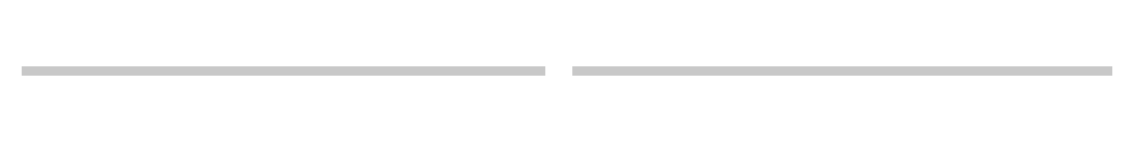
# Model space of a CAD drawing. Header units: millimetres. Extents: x -187347 to 135007, y -6415 to 292048.
# Drawn here: x -26396 to -14756, y 159879 to 159978 of the extents above; entities that cross this region are included whole.
import ezdxf

# ---------------------------------------------------------------- set-up
doc = ezdxf.new("R2010")
doc.units = ezdxf.units.MM
doc.header["$LTSCALE"] = 100
doc.layers.add('A-WALL-PATT', color=7, linetype='Continuous', lineweight=5)

msp = doc.modelspace()

# ---------------------------------------------------------------- hatches: boundary and pattern name
at = {"layer": 'A-WALL-PATT'}
h = msp.add_hatch(dxfattribs=at)
h.set_pattern_fill('FP_1017', color=256, angle=67.38013, style=0, pattern_type=2)
h.set_pattern_definition([(67.3801, (-23596.508, 159898.393), (0.00031, 50.79954), [13.208, -647.192]), (67.3801, (-23545.708, 159898.392), (0.00031, 50.79954), [13.208, -647.192]), (67.3801, (-23494.908, 159898.393), (0.00031, 50.79954), [13.208, -647.192]), (67.3801, (-23444.108, 159898.392), (0.00031, 50.79954), [13.208, -647.192]), (67.3801, (-23393.307, 159898.393), (0.00031, 50.79954), [13.208, -647.192]), (112.2491, (-23553.836, 159898.392), (0.00024, 50.80037), [12.075, -1195.427]), (112.2491, (-23503.036, 159898.393), (0.00024, 50.80037), [12.075, -1195.427]), (112.2491, (-23452.235, 159898.392), (0.00024, 50.80037), [12.075, -1195.427]), (112.2491, (-23401.436, 159898.393), (0.00024, 50.80037), [12.075, -1195.427]), (112.2491, (-23350.636, 159898.393), (0.00024, 50.80037), [12.075, -1195.427]), (112.2491, (-23299.836, 159898.393), (0.00024, 50.80037), [12.075, -1195.427]), (112.2491, (-23249.036, 159898.392), (0.00024, 50.80037), [12.075, -1195.427]), (112.24913, (-23198.236, 159898.392), (0.00024, 50.80037), [12.075, -1195.427]), (112.24913, (-23147.436, 159898.393), (0.00024, 50.80037), [12.075, -1195.427]), (247.7511, (-23566.536, 159909.569), (-0.00048, 50.80037), [12.075, -1195.427]), (247.7511, (-23515.736, 159909.568), (-0.00048, 50.80037), [12.075, -1195.427]), (247.7511, (-23464.936, 159909.569), (-0.00048, 50.80037), [12.075, -1195.427]), (247.7511, (-23414.136, 159909.568), (-0.00048, 50.80037), [12.075, -1195.427]), (247.7511, (-23363.335, 159909.569), (-0.00048, 50.80037), [12.075, -1195.427]), (247.7511, (-23312.536, 159909.568), (-0.00048, 50.80037), [12.075, -1195.427]), (247.7511, (-23261.736, 159909.569), (-0.00048, 50.80037), [12.075, -1195.427]), (247.75113, (-23210.935, 159909.568), (-0.00048, 50.80037), [12.075, -1195.427]), (247.75113, (-23160.136, 159909.569), (-0.00048, 50.80037), [12.075, -1195.427]), (292.6201, (-23584.316, 159910.584), (-0.00055, 50.79954), [13.208, -647.192]), (292.6201, (-23533.515, 159910.585), (-0.00055, 50.79954), [13.208, -647.192]), (292.6201, (-23482.716, 159910.584), (-0.00055, 50.79954), [13.208, -647.192]), (292.6201, (-23431.916, 159910.585), (-0.00055, 50.79954), [13.208, -647.192]), (292.6201, (-23381.115, 159910.584), (-0.00055, 50.79954), [13.208, -647.192]), (81.87013, (-23599.048, 159889.7564), (-6.9e-05, 50.799541), [3.592, -355.618]), (68.1986, (-23598.54, 159893.312), (-0.00019, 50.80049), [5.471, -268.095]), (68.1986, (-23547.74, 159893.313), (-0.00019, 50.80049), [5.471, -268.095]), (291.8011, (-23579.236, 159898.392), (0.00043, 50.80049), [5.471, -268.095]), (291.8011, (-23528.436, 159898.392), (0.00043, 50.80049), [5.471, -268.095]), (278.13013, (-23577.204, 159893.3124), (-0.00017, 50.799541), [3.592, -355.618]), (278.13013, (-23599.048, 159889.7564), (-0.00017, 50.799541), [3.592, -355.618]), (296.5651, (-23598.54, 159886.2), (-0.00052, 50.79989), [3.408, -110.184]), (315.0001, (-23597.016, 159883.153), (-0.0001, 50.79997), [3.592, -68.25]), (326.3101, (-23594.475, 159880.612), (-0.00046, 50.8), [1.832, -181.33]), (326.3101, (-23543.676, 159880.613), (-0.00046, 50.8), [1.832, -181.33]), (326.3101, (-23492.876, 159880.613), (-0.00046, 50.8), [1.832, -181.33]), (341.5651, (-23592.95, 159879.596), (0.00024, 50.7998), [1.676, -158.967]), (341.5651, (-23542.15, 159879.597), (0.00024, 50.7998), [1.676, -158.967]), (341.5651, (-23491.35, 159879.596), (0.00024, 50.7998), [1.676, -158.967]), (341.5651, (-23591.43, 159879.09), (0.00024, 50.7998), [1.676, -158.967]), (341.5651, (-23540.627, 159879.09), (0.00024, 50.7998), [1.676, -158.967]), (341.5651, (-23489.828, 159879.09), (0.00024, 50.7998), [1.676, -158.967]), (0.0001, (-23589.904, 159878.58), (-0.0001, 50.8), [4.064, -46.736]), (18.4351, (-23585.84, 159878.58), (-0.0005, 50.7998), [1.676, -158.967]), (18.4351, (-23535.04, 159878.58), (-0.0005, 50.7998), [1.676, -158.967]), (18.4351, (-23484.24, 159878.58), (-0.0005, 50.7998), [1.676, -158.967]), (18.4351, (-23584.316, 159879.09), (-0.0005, 50.7998), [1.676, -158.967]), (18.4351, (-23533.516, 159879.09), (-0.0005, 50.7998), [1.676, -158.967]), (18.4351, (-23482.716, 159879.09), (-0.0005, 50.7998), [1.676, -158.967]), (33.6901, (-23582.79, 159879.596), (0.0002, 50.8), [1.832, -181.33]), (33.6901, (-23531.99, 159879.597), (0.0002, 50.8), [1.832, -181.33]), (33.6901, (-23481.19, 159879.597), (0.0002, 50.8), [1.832, -181.33]), (45.0001, (-23581.267, 159880.612), (-0.0001, 50.79997), [3.592, -68.25]), (63.4351, (-23578.728, 159883.153), (0.00028, 50.79989), [3.408, -110.184]), (81.87013, (-23577.204, 159886.2), (-6.9e-05, 50.799541), [3.592, -355.618]), (81.87013, (-23573.648, 159889.757), (-6.9e-05, 50.799541), [3.592, -355.618]), (68.1986, (-23573.14, 159893.312), (-0.00019, 50.80049), [5.471, -268.095]), (68.1986, (-23522.34, 159893.313), (-0.00019, 50.80049), [5.471, -268.095]), (291.8011, (-23553.836, 159898.392), (0.00043, 50.80049), [5.471, -268.095]), (291.8011, (-23503.036, 159898.393), (0.00043, 50.80049), [5.471, -268.095]), (278.13013, (-23551.804, 159893.313), (-0.00017, 50.799541), [3.592, -355.618]), (278.13013, (-23573.648, 159889.757), (-0.00017, 50.799541), [3.592, -355.618]), (296.5651, (-23573.14, 159886.2), (-0.00052, 50.79989), [3.408, -110.184]), (315.0001, (-23571.616, 159883.153), (-0.0001, 50.79997), [3.592, -68.25]), (326.3101, (-23569.076, 159880.61), (-0.00046, 50.8), [1.832, -181.33]), (326.3101, (-23518.276, 159880.613), (-0.00046, 50.8), [1.832, -181.33]), (326.3101, (-23467.476, 159880.612), (-0.00046, 50.8), [1.832, -181.33]), (341.5651, (-23567.55, 159879.597), (0.00024, 50.7998), [1.676, -158.967]), (341.5651, (-23516.75, 159879.596), (0.00024, 50.7998), [1.676, -158.967]), (341.5651, (-23465.95, 159879.597), (0.00024, 50.7998), [1.676, -158.967]), (341.5651, (-23566.03, 159879.09), (0.00024, 50.7998), [1.676, -158.967]), (341.5651, (-23515.23, 159879.09), (0.00024, 50.7998), [1.676, -158.967]), (341.5651, (-23464.43, 159879.09), (0.00024, 50.7998), [1.676, -158.967]), (0.0001, (-23564.503, 159878.58), (-0.0001, 50.8), [4.064, -46.736]), (18.4351, (-23560.44, 159878.58), (-0.0005, 50.7998), [1.676, -158.967]), (18.4351, (-23509.64, 159878.58), (-0.0005, 50.7998), [1.676, -158.967]), (18.4351, (-23458.84, 159878.58), (-0.0005, 50.7998), [1.676, -158.967]), (18.4351, (-23558.916, 159879.09), (-0.0005, 50.7998), [1.676, -158.967]), (18.4351, (-23508.115, 159879.09), (-0.0005, 50.7998), [1.676, -158.967]), (18.4351, (-23457.316, 159879.09), (-0.0005, 50.7998), [1.676, -158.967]), (33.6901, (-23557.39, 159879.596), (0.0002, 50.8), [1.832, -181.33]), (33.6901, (-23506.59, 159879.597), (0.0002, 50.8), [1.832, -181.33]), (33.6901, (-23455.792, 159879.596), (0.0002, 50.8), [1.832, -181.33]), (45.0001, (-23555.868, 159880.612), (-0.0001, 50.79997), [3.592, -68.25]), (63.4351, (-23553.328, 159883.153), (0.00028, 50.79989), [3.408, -110.184]), (81.87013, (-23551.8035, 159886.201), (-6.9e-05, 50.799541), [3.592, -355.618]), (81.87013, (-23586.3475, 159918.205), (-6.9e-05, 50.799541), [3.592, -355.618]), (63.4351, (-23585.84, 159921.76), (0.00028, 50.79989), [3.408, -110.184]), (45.0001, (-23584.315, 159924.81), (-0.0001, 50.79997), [3.592, -68.25]), (33.6901, (-23581.776, 159927.35), (0.0002, 50.8), [1.832, -181.33]), (33.6901, (-23530.975, 159927.35), (0.0002, 50.8), [1.832, -181.33]), (33.6901, (-23480.176, 159927.35), (0.0002, 50.8), [1.832, -181.33]), (18.4351, (-23580.25, 159928.365), (-0.0005, 50.7998), [1.676, -158.967]), (18.4351, (-23529.45, 159928.364), (-0.0005, 50.7998), [1.676, -158.967]), (18.4351, (-23478.65, 159928.365), (-0.0005, 50.7998), [1.676, -158.967]), (18.4351, (-23578.727, 159928.873), (-0.0005, 50.7998), [1.676, -158.967]), (18.4351, (-23527.93, 159928.87), (-0.0005, 50.7998), [1.676, -158.967]), (18.4351, (-23477.13, 159928.873), (-0.0005, 50.7998), [1.676, -158.967]), (0.0001, (-23577.204, 159929.38), (-0.0001, 50.8), [4.064, -46.736]), (341.5651, (-23573.14, 159929.38), (0.00024, 50.7998), [1.676, -158.967]), (341.5651, (-23522.34, 159929.38), (0.00024, 50.7998), [1.676, -158.967]), (341.5651, (-23471.54, 159929.38), (0.00024, 50.7998), [1.676, -158.967]), (341.5651, (-23571.615, 159928.87), (0.00024, 50.7998), [1.676, -158.967]), (341.5651, (-23520.816, 159928.873), (0.00024, 50.7998), [1.676, -158.967]), (341.5651, (-23470.016, 159928.873), (0.00024, 50.7998), [1.676, -158.967]), (326.3101, (-23570.09, 159928.364), (-0.00046, 50.8), [1.832, -181.33]), (326.3101, (-23519.29, 159928.365), (-0.00046, 50.8), [1.832, -181.33]), (326.3101, (-23468.492, 159928.364), (-0.00046, 50.8), [1.832, -181.33]), (315.0001, (-23568.568, 159927.35), (-0.0001, 50.79997), [3.592, -68.25]), (296.5651, (-23566.028, 159924.808), (-0.00052, 50.79989), [3.408, -110.184]), (278.13013, (-23564.5035, 159921.761), (-0.00017, 50.799541), [3.592, -355.618]), (278.13013, (-23586.3475, 159918.205), (-0.00017, 50.799541), [3.592, -355.618]), (290.5561, (-23585.84, 159914.65), (-0.00031, 50.80042), [4.34, -429.695]), (290.5561, (-23535.04, 159914.648), (-0.00031, 50.80042), [4.34, -429.695]), (290.5561, (-23484.24, 159914.648), (-0.00031, 50.80042), [4.34, -429.695]), (68.1986, (-23566.536, 159909.569), (-0.00019, 50.80049), [5.471, -268.095]), (68.1986, (-23515.736, 159909.568), (-0.00019, 50.80049), [5.471, -268.095]), (81.87013, (-23564.504, 159914.649), (-6.9e-05, 50.799541), [3.592, -355.618]), (0.0001, (-23600.57, 159929.38), (-0.0001, 50.8), [2.032, -48.768]), (341.5651, (-23598.54, 159929.38), (0.00024, 50.7998), [1.676, -158.967]), (341.5651, (-23547.74, 159929.38), (0.00024, 50.7998), [1.676, -158.967]), (341.5651, (-23496.94, 159929.38), (0.00024, 50.7998), [1.676, -158.967]), (341.5651, (-23597.016, 159928.873), (0.00024, 50.7998), [1.676, -158.967]), (341.5651, (-23546.216, 159928.87), (0.00024, 50.7998), [1.676, -158.967]), (341.5651, (-23495.416, 159928.873), (0.00024, 50.7998), [1.676, -158.967]), (326.3101, (-23595.49, 159928.364), (-0.00046, 50.8), [1.832, -181.33]), (326.3101, (-23544.69, 159928.365), (-0.00046, 50.8), [1.832, -181.33]), (326.3101, (-23493.89, 159928.365), (-0.00046, 50.8), [1.832, -181.33]), (315.0001, (-23593.968, 159927.348), (-0.0001, 50.79997), [3.592, -68.25]), (296.5651, (-23591.427, 159924.809), (-0.00052, 50.79989), [3.408, -110.184]), (278.13013, (-23589.904, 159921.76), (-0.00017, 50.799541), [3.592, -355.618]), (69.4441, (-23591.428, 159910.585), (7e-05, 50.80042), [4.34, -429.695]), (69.4441, (-23540.628, 159910.584), (7e-05, 50.80042), [4.34, -429.695]), (69.4441, (-23489.828, 159910.585), (7e-05, 50.80042), [4.34, -429.695]), (81.87013, (-23589.904, 159914.648), (-6.9e-05, 50.799541), [3.592, -355.618]), (81.87013, (-23560.948, 159918.205), (-6.9e-05, 50.799541), [3.592, -355.618]), (63.4351, (-23560.44, 159921.76), (0.00028, 50.79989), [3.408, -110.184]), (45.0001, (-23558.916, 159924.808), (-0.0001, 50.79997), [3.592, -68.25]), (33.6901, (-23556.376, 159927.35), (0.0002, 50.8), [1.832, -181.33]), (33.6901, (-23505.576, 159927.35), (0.0002, 50.8), [1.832, -181.33]), (33.6901, (-23454.776, 159927.35), (0.0002, 50.8), [1.832, -181.33]), (18.4351, (-23554.85, 159928.365), (-0.0005, 50.7998), [1.676, -158.967]), (18.4351, (-23504.05, 159928.364), (-0.0005, 50.7998), [1.676, -158.967]), (18.4351, (-23453.25, 159928.365), (-0.0005, 50.7998), [1.676, -158.967]), (18.4351, (-23553.33, 159928.872), (-0.0005, 50.7998), [1.676, -158.967]), (18.4351, (-23502.53, 159928.87), (-0.0005, 50.7998), [1.676, -158.967]), (18.4351, (-23451.73, 159928.873), (-0.0005, 50.7998), [1.676, -158.967]), (0.0001, (-23551.804, 159929.38), (-0.0001, 50.8), [2.032, -48.768]), (278.13013, (-23560.948, 159918.205), (-0.00017, 50.799541), [3.592, -355.618]), (291.8011, (-23560.44, 159914.649), (0.00043, 50.80049), [5.471, -268.095]), (291.8011, (-23509.64, 159914.648), (0.00043, 50.80049), [5.471, -268.095])])
h.paths.add_polyline_path([(-20859.8, 159879.4), (-20805.6, 159879.4), (-20805.6, 159977.8), (-26395.6, 159977.8), (-26395.6, 159879.4), (-21045, 159879.4)])
h = msp.add_hatch(dxfattribs=at)
h.set_pattern_fill('FP_1374', color=256, angle=67.38013, style=0, pattern_type=2)
h.set_pattern_definition([(67.3801, (-17634.007, 159898.392), (0.00031, 50.79954), [13.208, -647.192]), (67.3801, (-17583.208, 159898.393), (0.00031, 50.79954), [13.208, -647.192]), (67.3801, (-17532.408, 159898.392), (0.00031, 50.79954), [13.208, -647.192]), (67.3801, (-17481.608, 159898.393), (0.00031, 50.79954), [13.208, -647.192]), (67.3801, (-17430.808, 159898.392), (0.00031, 50.79954), [13.208, -647.192]), (112.2491, (-17591.336, 159898.392), (0.00024, 50.80037), [12.075, -1195.427]), (112.2491, (-17540.536, 159898.393), (0.00024, 50.80037), [12.075, -1195.427]), (112.2491, (-17489.736, 159898.392), (0.00024, 50.80037), [12.075, -1195.427]), (112.2491, (-17438.936, 159898.393), (0.00024, 50.80037), [12.075, -1195.427]), (112.2491, (-17388.136, 159898.392), (0.00024, 50.80037), [12.075, -1195.427]), (112.2491, (-17337.335, 159898.393), (0.00024, 50.80037), [12.075, -1195.427]), (112.24913, (-17286.536, 159898.392), (0.00024, 50.80037), [12.075, -1195.427]), (112.24913, (-17235.736, 159898.393), (0.00024, 50.80037), [12.075, -1195.427]), (112.24913, (-17184.935, 159898.392), (0.00024, 50.80037), [12.075, -1195.427]), (247.7511, (-17604.035, 159909.568), (-0.00048, 50.80037), [12.075, -1195.427]), (247.7511, (-17553.236, 159909.569), (-0.00048, 50.80037), [12.075, -1195.427]), (247.7511, (-17502.436, 159909.568), (-0.00048, 50.80037), [12.075, -1195.427]), (247.7511, (-17451.636, 159909.57), (-0.00048, 50.80037), [12.075, -1195.427]), (247.7511, (-17400.836, 159909.568), (-0.00048, 50.80037), [12.075, -1195.427]), (247.7511, (-17350.036, 159909.568), (-0.00048, 50.80037), [12.075, -1195.427]), (247.75113, (-17299.236, 159909.569), (-0.00048, 50.80037), [12.075, -1195.427]), (247.75113, (-17248.436, 159909.568), (-0.00048, 50.80037), [12.075, -1195.427]), (247.75113, (-17197.636, 159909.569), (-0.00048, 50.80037), [12.075, -1195.427]), (292.6201, (-17621.816, 159910.585), (-0.00055, 50.79954), [13.208, -647.192]), (292.6201, (-17571.016, 159910.584), (-0.00055, 50.79954), [13.208, -647.192]), (292.6201, (-17520.216, 159910.584), (-0.00055, 50.79954), [13.208, -647.192]), (292.6201, (-17469.416, 159910.585), (-0.00055, 50.79954), [13.208, -647.192]), (292.6201, (-17418.616, 159910.584), (-0.00055, 50.79954), [13.208, -647.192]), (81.87013, (-17636.548, 159889.757), (-6.9e-05, 50.799541), [3.592, -355.618]), (68.1986, (-17636.04, 159893.312), (-0.00019, 50.80049), [5.471, -268.095]), (68.1986, (-17585.24, 159893.313), (-0.00019, 50.80049), [5.471, -268.095]), (291.8011, (-17616.736, 159898.392), (0.00043, 50.80049), [5.471, -268.095]), (291.8011, (-17565.936, 159898.393), (0.00043, 50.80049), [5.471, -268.095]), (278.13013, (-17614.704, 159893.313), (-0.00017, 50.799541), [3.592, -355.618]), (278.13013, (-17636.548, 159889.757), (-0.00017, 50.799541), [3.592, -355.618]), (296.5651, (-17636.04, 159886.2), (-0.00052, 50.79989), [3.408, -110.184]), (315.0001, (-17634.516, 159883.152), (-0.0001, 50.79997), [3.592, -68.25]), (326.3101, (-17631.976, 159880.61), (-0.00046, 50.8), [1.832, -181.33]), (326.3101, (-17581.176, 159880.613), (-0.00046, 50.8), [1.832, -181.33]), (326.3101, (-17530.376, 159880.612), (-0.00046, 50.8), [1.832, -181.33]), (341.5651, (-17630.45, 159879.597), (0.00024, 50.7998), [1.676, -158.967]), (341.5651, (-17579.65, 159879.596), (0.00024, 50.7998), [1.676, -158.967]), (341.5651, (-17528.85, 159879.597), (0.00024, 50.7998), [1.676, -158.967]), (341.5651, (-17628.93, 159879.09), (0.00024, 50.7998), [1.676, -158.967]), (341.5651, (-17578.13, 159879.09), (0.00024, 50.7998), [1.676, -158.967]), (341.5651, (-17527.33, 159879.09), (0.00024, 50.7998), [1.676, -158.967]), (0.0001, (-17627.403, 159878.58), (-0.0001, 50.8), [4.064, -46.736]), (18.4351, (-17623.34, 159878.58), (-0.0005, 50.7998), [1.676, -158.967]), (18.4351, (-17572.54, 159878.58), (-0.0005, 50.7998), [1.676, -158.967]), (18.4351, (-17521.74, 159878.58), (-0.0005, 50.7998), [1.676, -158.967]), (18.4351, (-17621.816, 159879.09), (-0.0005, 50.7998), [1.676, -158.967]), (18.4351, (-17571.015, 159879.09), (-0.0005, 50.7998), [1.676, -158.967]), (18.4351, (-17520.216, 159879.09), (-0.0005, 50.7998), [1.676, -158.967]), (33.6901, (-17620.29, 159879.596), (0.0002, 50.8), [1.832, -181.33]), (33.6901, (-17569.49, 159879.597), (0.0002, 50.8), [1.832, -181.33]), (33.6901, (-17518.692, 159879.596), (0.0002, 50.8), [1.832, -181.33]), (45.0001, (-17618.768, 159880.612), (-0.0001, 50.79997), [3.592, -68.25]), (63.4351, (-17616.228, 159883.153), (0.00028, 50.79989), [3.408, -110.184]), (81.87013, (-17614.7035, 159886.201), (-6.9e-05, 50.799541), [3.592, -355.618]), (81.87013, (-17611.1474, 159889.7566), (-6.9e-05, 50.799541), [3.592, -355.618]), (68.1986, (-17610.64, 159893.313), (-0.00019, 50.80049), [5.471, -268.095]), (68.1986, (-17559.84, 159893.312), (-0.00019, 50.80049), [5.471, -268.095]), (291.8011, (-17591.336, 159898.392), (0.00043, 50.80049), [5.471, -268.095]), (291.8011, (-17540.536, 159898.393), (0.00043, 50.80049), [5.471, -268.095]), (278.13013, (-17589.3034, 159893.3125), (-0.00017, 50.799541), [3.592, -355.618]), (278.13013, (-17611.1474, 159889.7566), (-0.00017, 50.799541), [3.592, -355.618]), (296.5651, (-17610.64, 159886.2), (-0.00052, 50.79989), [3.408, -110.184]), (315.0001, (-17609.116, 159883.152), (-0.0001, 50.79997), [3.592, -68.25]), (326.3101, (-17606.576, 159880.613), (-0.00046, 50.8), [1.832, -181.33]), (326.3101, (-17555.776, 159880.612), (-0.00046, 50.8), [1.832, -181.33]), (326.3101, (-17504.976, 159880.613), (-0.00046, 50.8), [1.832, -181.33]), (341.5651, (-17605.05, 159879.597), (0.00024, 50.7998), [1.676, -158.967]), (341.5651, (-17554.25, 159879.596), (0.00024, 50.7998), [1.676, -158.967]), (341.5651, (-17503.45, 159879.597), (0.00024, 50.7998), [1.676, -158.967]), (341.5651, (-17603.527, 159879.09), (0.00024, 50.7998), [1.676, -158.967]), (341.5651, (-17552.728, 159879.09), (0.00024, 50.7998), [1.676, -158.967]), (341.5651, (-17501.93, 159879.09), (0.00024, 50.7998), [1.676, -158.967]), (0.0001, (-17602.004, 159878.58), (-0.0001, 50.8), [4.064, -46.736]), (18.4351, (-17597.94, 159878.58), (-0.0005, 50.7998), [1.676, -158.967]), (18.4351, (-17547.14, 159878.58), (-0.0005, 50.7998), [1.676, -158.967]), (18.4351, (-17496.34, 159878.58), (-0.0005, 50.7998), [1.676, -158.967]), (18.4351, (-17596.416, 159879.09), (-0.0005, 50.7998), [1.676, -158.967]), (18.4351, (-17545.616, 159879.09), (-0.0005, 50.7998), [1.676, -158.967]), (18.4351, (-17494.816, 159879.09), (-0.0005, 50.7998), [1.676, -158.967]), (33.6901, (-17594.89, 159879.597), (0.0002, 50.8), [1.832, -181.33]), (33.6901, (-17544.09, 159879.596), (0.0002, 50.8), [1.832, -181.33]), (33.6901, (-17493.29, 159879.597), (0.0002, 50.8), [1.832, -181.33]), (45.0001, (-17593.368, 159880.613), (-0.0001, 50.79997), [3.592, -68.25]), (63.4351, (-17590.827, 159883.152), (0.00028, 50.79989), [3.408, -110.184]), (81.87013, (-17589.304, 159886.2006), (-6.9e-05, 50.799541), [3.592, -355.618]), (81.87013, (-17623.848, 159918.2046), (-6.9e-05, 50.799541), [3.592, -355.618]), (63.4351, (-17623.34, 159921.76), (0.00028, 50.79989), [3.408, -110.184]), (45.0001, (-17621.816, 159924.808), (-0.0001, 50.79997), [3.592, -68.25]), (33.6901, (-17619.276, 159927.35), (0.0002, 50.8), [1.832, -181.33]), (33.6901, (-17568.476, 159927.35), (0.0002, 50.8), [1.832, -181.33]), (33.6901, (-17517.676, 159927.35), (0.0002, 50.8), [1.832, -181.33]), (18.4351, (-17617.75, 159928.365), (-0.0005, 50.7998), [1.676, -158.967]), (18.4351, (-17566.95, 159928.364), (-0.0005, 50.7998), [1.676, -158.967]), (18.4351, (-17516.15, 159928.365), (-0.0005, 50.7998), [1.676, -158.967]), (18.4351, (-17616.23, 159928.87), (-0.0005, 50.7998), [1.676, -158.967]), (18.4351, (-17565.43, 159928.87), (-0.0005, 50.7998), [1.676, -158.967]), (18.4351, (-17514.63, 159928.873), (-0.0005, 50.7998), [1.676, -158.967]), (0.0001, (-17614.704, 159929.38), (-0.0001, 50.8), [4.064, -46.736]), (341.5651, (-17610.64, 159929.38), (0.00024, 50.7998), [1.676, -158.967]), (341.5651, (-17559.84, 159929.38), (0.00024, 50.7998), [1.676, -158.967]), (341.5651, (-17509.04, 159929.38), (0.00024, 50.7998), [1.676, -158.967]), (341.5651, (-17609.116, 159928.87), (0.00024, 50.7998), [1.676, -158.967]), (341.5651, (-17558.316, 159928.873), (0.00024, 50.7998), [1.676, -158.967]), (341.5651, (-17507.516, 159928.87), (0.00024, 50.7998), [1.676, -158.967]), (326.3101, (-17607.59, 159928.365), (-0.00046, 50.8), [1.832, -181.33]), (326.3101, (-17556.79, 159928.364), (-0.00046, 50.8), [1.832, -181.33]), (326.3101, (-17505.99, 159928.365), (-0.00046, 50.8), [1.832, -181.33]), (315.0001, (-17606.068, 159927.35), (-0.0001, 50.79997), [3.592, -68.25]), (296.5651, (-17603.528, 159924.808), (-0.00052, 50.79989), [3.408, -110.184]), (278.13013, (-17602.004, 159921.7606), (-0.00017, 50.799541), [3.592, -355.618]), (278.13013, (-17623.848, 159918.2046), (-0.00017, 50.799541), [3.592, -355.618]), (290.5561, (-17623.34, 159914.649), (-0.00031, 50.80042), [4.34, -429.695]), (290.5561, (-17572.54, 159914.648), (-0.00031, 50.80042), [4.34, -429.695]), (290.55613, (-17521.74, 159914.649), (-0.00031, 50.80042), [4.34, -429.695]), (68.1986, (-17604.035, 159909.568), (-0.00019, 50.80049), [5.471, -268.095]), (68.1986, (-17553.236, 159909.569), (-0.00019, 50.80049), [5.471, -268.095]), (81.87013, (-17602.004, 159914.649), (-6.9e-05, 50.799541), [3.592, -355.618]), (0.0001, (-17638.07, 159929.38), (-0.0001, 50.8), [2.032, -48.768]), (341.5651, (-17636.04, 159929.38), (0.00024, 50.7998), [1.676, -158.967]), (341.5651, (-17585.24, 159929.38), (0.00024, 50.7998), [1.676, -158.967]), (341.5651, (-17534.44, 159929.38), (0.00024, 50.7998), [1.676, -158.967]), (341.5651, (-17634.515, 159928.87), (0.00024, 50.7998), [1.676, -158.967]), (341.5651, (-17583.716, 159928.873), (0.00024, 50.7998), [1.676, -158.967]), (341.5651, (-17532.916, 159928.872), (0.00024, 50.7998), [1.676, -158.967]), (326.3101, (-17632.99, 159928.364), (-0.00046, 50.8), [1.832, -181.33]), (326.3101, (-17582.19, 159928.365), (-0.00046, 50.8), [1.832, -181.33]), (326.3101, (-17531.392, 159928.364), (-0.00046, 50.8), [1.832, -181.33]), (315.0001, (-17631.468, 159927.35), (-0.0001, 50.79997), [3.592, -68.25]), (296.5651, (-17628.928, 159924.808), (-0.00052, 50.79989), [3.408, -110.184]), (278.13013, (-17627.4035, 159921.761), (-0.00017, 50.799541), [3.592, -355.618]), (69.4441, (-17628.927, 159910.584), (7e-05, 50.80042), [4.34, -429.695]), (69.4441, (-17578.128, 159910.585), (7e-05, 50.80042), [4.34, -429.695]), (69.44413, (-17527.328, 159910.584), (7e-05, 50.80042), [4.34, -429.695]), (81.87013, (-17627.404, 159914.649), (-6.9e-05, 50.799541), [3.592, -355.618]), (81.87013, (-17598.448, 159918.2045), (-6.9e-05, 50.799541), [3.592, -355.618]), (63.4351, (-17597.94, 159921.76), (0.00028, 50.79989), [3.408, -110.184]), (45.0001, (-17596.416, 159924.81), (-0.0001, 50.79997), [3.592, -68.25]), (33.6901, (-17593.875, 159927.35), (0.0002, 50.8), [1.832, -181.33]), (33.6901, (-17543.076, 159927.35), (0.0002, 50.8), [1.832, -181.33]), (33.6901, (-17492.276, 159927.35), (0.0002, 50.8), [1.832, -181.33]), (18.4351, (-17592.35, 159928.364), (-0.0005, 50.7998), [1.676, -158.967]), (18.4351, (-17541.55, 159928.365), (-0.0005, 50.7998), [1.676, -158.967]), (18.4351, (-17490.75, 159928.364), (-0.0005, 50.7998), [1.676, -158.967]), (18.4351, (-17590.83, 159928.87), (-0.0005, 50.7998), [1.676, -158.967]), (18.4351, (-17540.03, 159928.873), (-0.0005, 50.7998), [1.676, -158.967]), (18.4351, (-17489.227, 159928.87), (-0.0005, 50.7998), [1.676, -158.967]), (0.0001, (-17589.304, 159929.38), (-0.0001, 50.8), [2.032, -48.768]), (278.13013, (-17598.448, 159918.2045), (-0.00017, 50.799541), [3.592, -355.618]), (291.8011, (-17597.94, 159914.648), (0.00043, 50.80049), [5.471, -268.095]), (291.8011, (-17547.14, 159914.648), (0.00043, 50.80049), [5.471, -268.095])])
h.paths.add_polyline_path([(-14756.4, 159879.4), (-14756.4, 159977.8), (-20520.6, 159977.8), (-20520.6, 159879.4), (-14854.8, 159879.4)])

doc.saveas('drawing.dxf')
